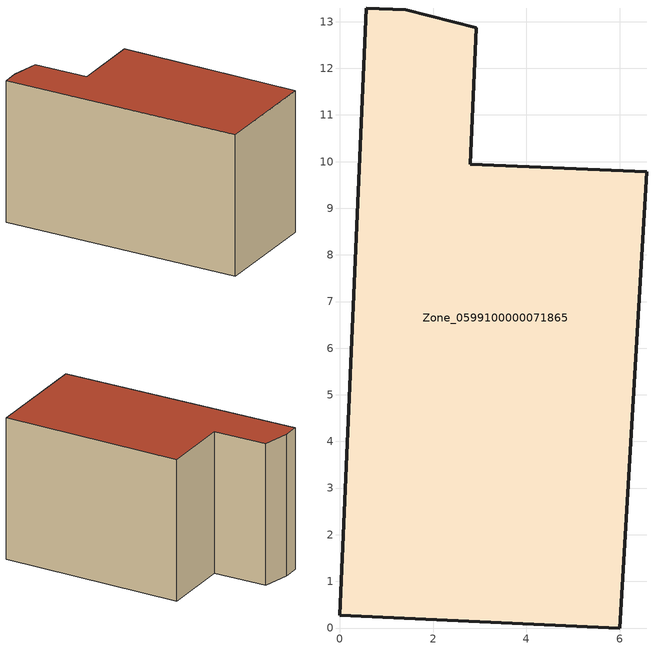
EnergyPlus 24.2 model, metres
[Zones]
Zone_0599100000071865
 floor ground (C_G): 1.41,13.26 2.92,12.87 2.8,9.95 6.58,9.78 6,0 0,0.27 0.57,13.29 z0.93
 wall outside (C_F): 1.41,13.26 0.57,13.29 0,0.27 6,0 6.58,9.78 2.8,9.95 2.92,12.87 1.41,13.26 z0.93:8.64
 roof outside (C_R): 2.92,12.87 1.41,13.26 0.57,13.29 0,0.27 6,0 6.58,9.78 2.8,9.95 z8.64
[BUILDING]
Pand.0599100000071865: North Axis=0; Terrain=City; Loads Convergence Tolerance Value=0.04; Temperature Convergence Tolerance Value=0.4; Solar Distribution=FullExterior; Maximum Number of Warmup Days=25; Minimum Number of Warmup Days=1
[Site:Location]
Rotterdam.The.Hague.AP_ZH_NLD Design_Conditions: Latitude=51.96; Longitude=4.45; Time Zone=1; Elevation=-4.5
[SITE:GROUNDTEMPERATURE:BUILDINGSURFACE]
18, 18, 18, 18, 18, 18, 18, 18, 18, 18, 18, 18
[MATERIAL] Thermal Absorptance=0.9; Solar Absorptance=0.7; Visible Absorptance=0.7
Name | Roughness | Thickness | Conductivity | Density | Specific Heat
G.TI.1975-1991 | MediumSmooth | 0.15 | 0.288461 | 540 | 1210
F.TI.1975-1991 | Rough | 0.3 | 0.230769 | 1920 | 840
R.TI.1975-1991 | MediumRough | 0.2 | 0.153846 | 1500 | 1000
[CONSTRUCTION]
C_G: G.TI.1975-1991
C_F: F.TI.1975-1991
C_R: R.TI.1975-1991
[ZONE]
Zone_0599100000071865: Type=1; Multiplier=1; Ceiling Height=Autocalculate; Volume=Autocalculate; Floor Area=autocalculate; Part of Total Floor Area=Yes
[ZONEINFILTRATION:DESIGNFLOWRATE]
Infil_Zone_0599100000071865: Zone or ZoneList or Space or SpaceList=Zone_0599100000071865; Schedule=AlwaysOn; Design Flow Rate Calculation Method=Flow/Area; Flow Rate per Floor Area=0.003; Constant Term Coefficient=1; Temperature Term Coefficient=0; Velocity Term Coefficient=0; Velocity Squared Term Coefficient=0
[HVACTEMPLATE:ZONE:IDEALLOADSAIRSYSTEM]
Zone_0599100000071865: Maximum Heating Supply Air Temperature=50; Minimum Cooling Supply Air Temperature=13; Maximum Heating Supply Air Humidity Ratio=0.0156; Minimum Cooling Supply Air Humidity Ratio=0.0077; Heating Limit=NoLimit; Cooling Limit=NoLimit; Dehumidification Control Type=ConstantSensibleHeatRatio; Cooling Sensible Heat Ratio=0.7; Dehumidification Setpoint=60; Humidification Control Type=None; Humidification Setpoint=30; Outdoor Air Method=None; Outdoor Air Flow Rate per Person=0.00944; Outdoor Air Flow Rate per Zone Floor Area=0; Outdoor Air Flow Rate per Zone=0; Demand Controlled Ventilation Type=None; Outdoor Air Economizer Type=NoEconomizer; Heat Recovery Type=None; Sensible Heat Recovery Effectiveness=0.7; Latent Heat Recovery Effectiveness=0.65
[ZONECONTROL:THERMOSTAT]
ThermostatControl_Zone_0599100000071865: Zone or ZoneList=Zone_0599100000071865; Control Type Schedule=DualSetpointControlType; Control 1=Thermostat_Zone_0599100000071865; Temperature Difference Between Cutout And Setpoint=0
[THERMOSTATSETPOINT:DUALSETPOINT]
Thermostat_Zone_0599100000071865: Heating Setpoint Temperature Schedule=HeatingSetpoint_Zone_0599100000071865; Cooling Setpoint Temperature Schedule=CoolingSetpoint_Zone_0599100000071865
[SCHEDULE:COMPACT]
HeatingSetpoint_Zone_0599100000071865: Through: 12/31, For: AllDays, Until: 24:00, 21
CoolingSetpoint_Zone_0599100000071865: Through: 12/31, For: AllDays, Until: 24:00, 24
DualSetpointControlType: Through: 12/31, For: AllDays, Until: 24:00, 4
AlwaysOn: Through: 12/31, For: AllDays, Until: 24:00, 1
